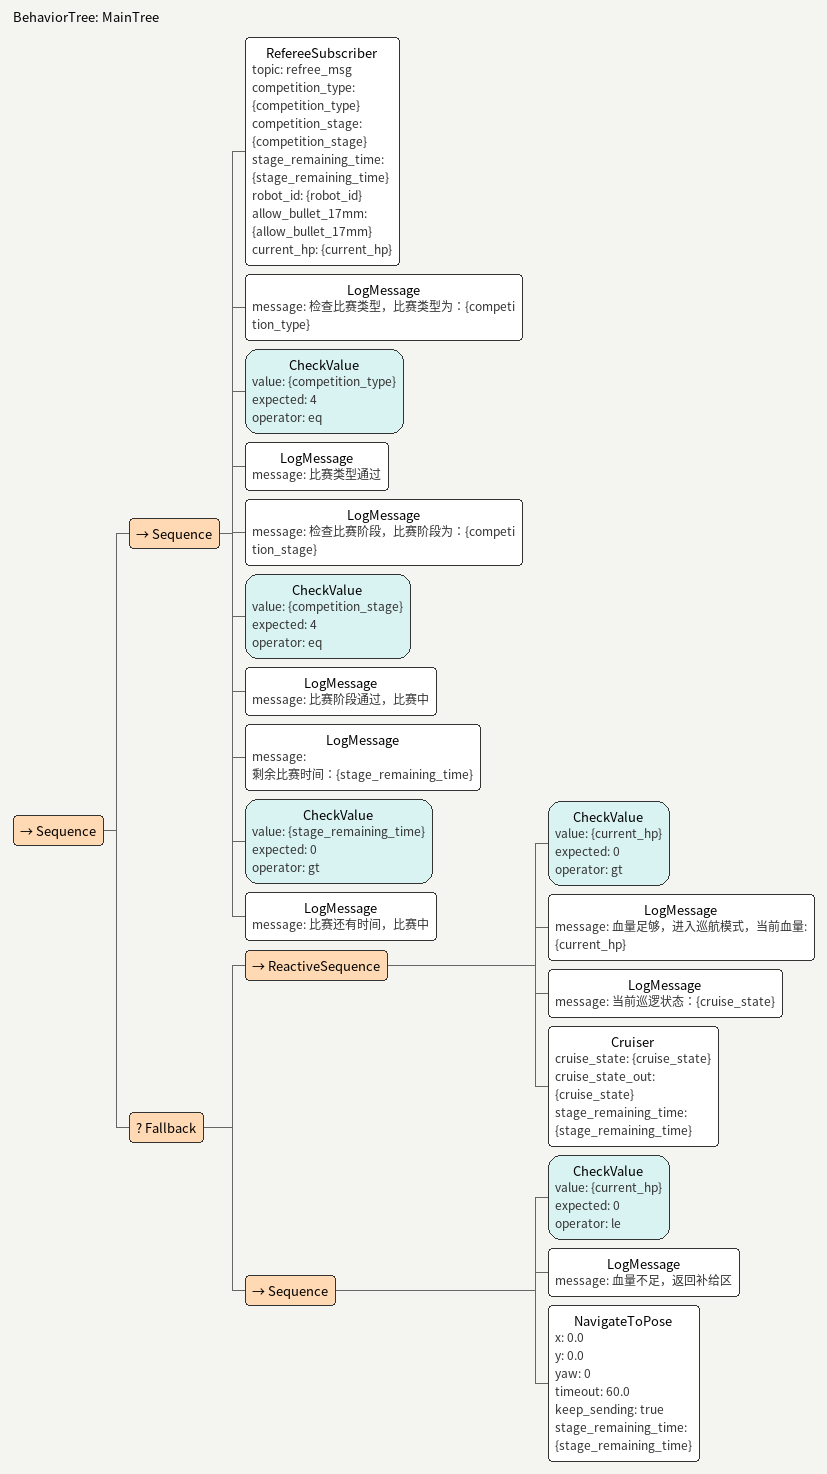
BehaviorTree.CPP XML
<?xml version="1.0" encoding="UTF-8"?>
<root BTCPP_format="4"
      main_tree_to_execute="MainTree">
  <BehaviorTree ID="MainTree">
    <Sequence>
      <Sequence>
        <RefereeSubscriber topic="refree_msg"
                           competition_type="{competition_type}"
                           competition_stage="{competition_stage}"
                           stage_remaining_time="{stage_remaining_time}"
                           robot_id="{robot_id}"
                           allow_bullet_17mm="{allow_bullet_17mm}"
                           current_hp="{current_hp}"/>
        <LogMessage message="检查比赛类型，比赛类型为：{competition_type}"/>
        <CheckValue value="{competition_type}"
                    expected="4"
                    operator="eq"/>
        <LogMessage message="比赛类型通过"/>
        <LogMessage message="检查比赛阶段，比赛阶段为：{competition_stage}"/>
        <CheckValue value="{competition_stage}"
                    expected="4"
                    operator="eq"/>
        <LogMessage message="比赛阶段通过，比赛中"/>
        <LogMessage message="剩余比赛时间：{stage_remaining_time}"/>
        <CheckValue value="{stage_remaining_time}"
                    expected="0"
                    operator="gt"/>
        <LogMessage message="比赛还有时间，比赛中"/>
      </Sequence>
      <Fallback>
        <ReactiveSequence>
          <CheckValue value="{current_hp}" expected="0" operator="gt"/>
          <LogMessage message="血量足够，进入巡航模式，当前血量: {current_hp}"/>
          <LogMessage message="当前巡逻状态：{cruise_state}"/>
          <Cruiser cruise_state="{cruise_state}"
                  cruise_state_out="{cruise_state}"
                  stage_remaining_time="{stage_remaining_time}"/>
        </ReactiveSequence>
        <Sequence>
          <CheckValue value="{current_hp}" expected="0" operator="le"/>
          <LogMessage message="血量不足，返回补给区"/>
          <NavigateToPose x="0.0" y="0.0" yaw="0"
                         timeout="60.0"
                         keep_sending="true"
                         stage_remaining_time="{stage_remaining_time}"/>
        </Sequence>
      </Fallback>
    </Sequence>
  </BehaviorTree>

</root>
